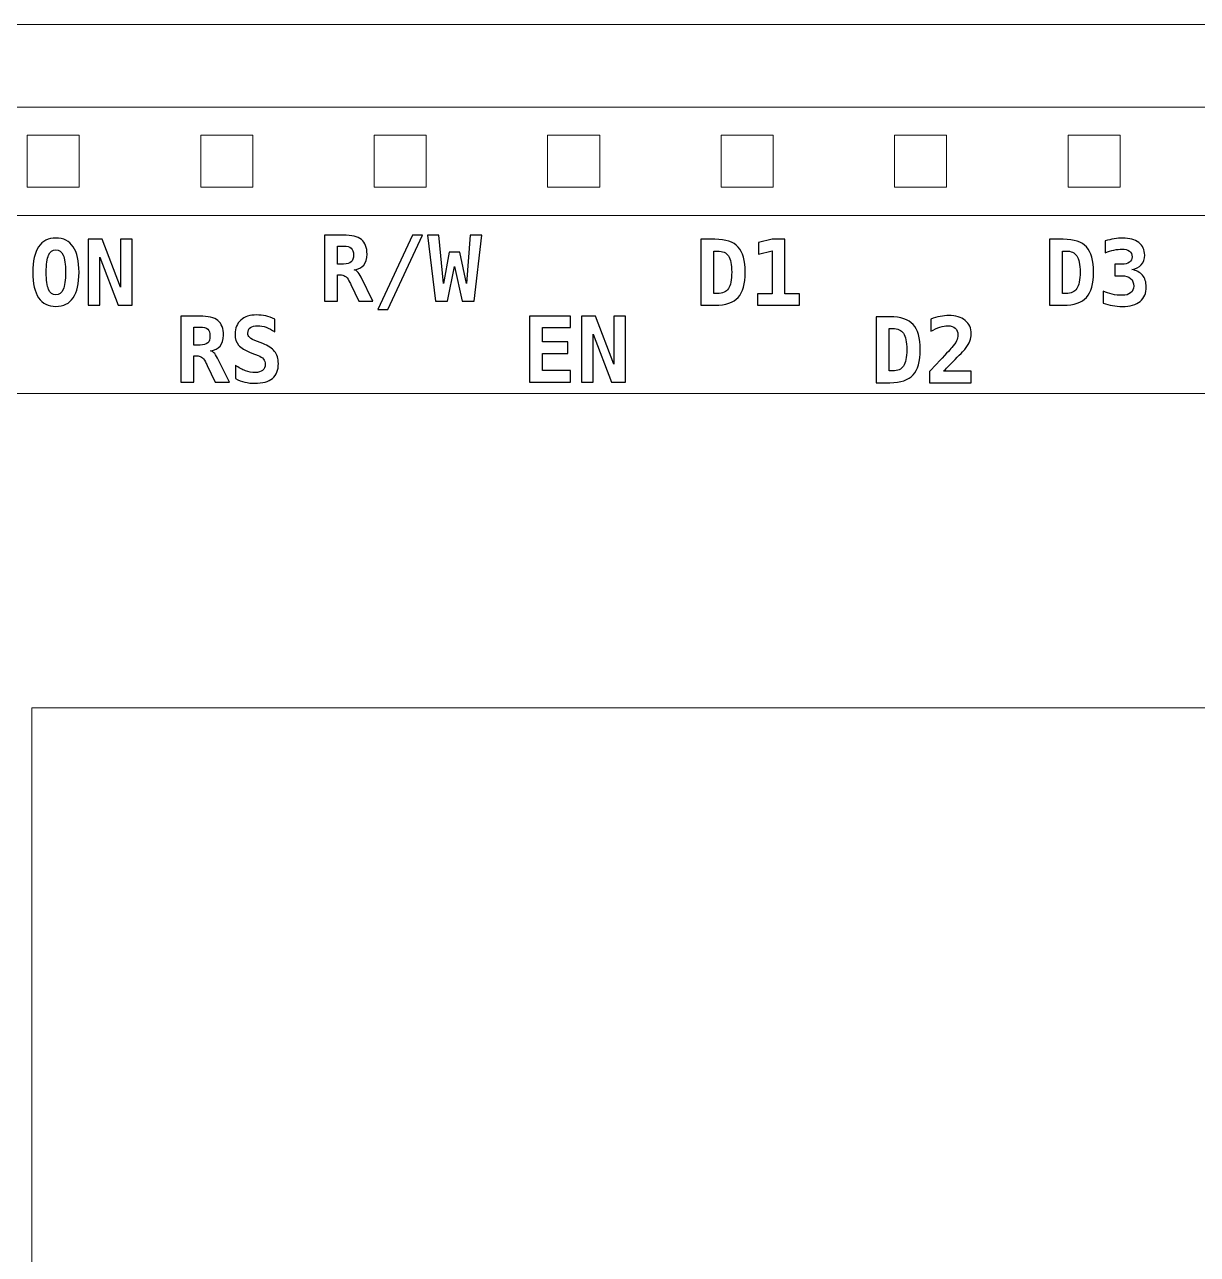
# Model space of a CAD drawing. Header units: centimetres. Extents: x -15.3 to -5.7, y -19.65 to -10.05.
# Drawn here: x -13.321 to -11.604, y -15.159 to -13.359 of the extents above; entities that cross this region are included whole.
import ezdxf

# ---------------------------------------------------------------- set-up
doc = ezdxf.new("R2010")
doc.units = ezdxf.units.CM
doc.header["$MEASUREMENT"] = 0
doc.layers.add('Layer 1', color=7, linetype='Continuous')

msp = doc.modelspace()

# ---------------------------------------------------------------- linework, layer by layer
at = {"layer": 'Layer 1', "color": 7, "lineweight": 20}
msp.add_open_spline([(-14.5, -13.3592), (-14.5, -13.3592), (-6.5, -13.3592), (-6.5, -13.3592), (-6.5, -13.3592), (-6.5, -13.3592), (-6.5, -16.9592), (-6.5, -16.9592), (-6.5, -16.9592), (-6.5, -16.9592), (-14.5, -16.9592), (-14.5, -16.9592), (-14.5, -16.9592), (-14.5, -16.9592), (-14.5, -13.3592), (-14.5, -13.3592)], degree=3, knots=[0, 0, 0, 0, 0.25, 0.25, 0.25, 0.25, 0.5, 0.5, 0.5, 0.5, 0.75, 0.75, 0.75, 0.75, 1, 1, 1, 1], dxfattribs=at)
at = {"layer": 'Layer 1', "lineweight": 20}
for points in [[(-13.86637, -13.63857), (-13.86637, -13.63857), (-9.89762, -13.63857), (-9.89762, -13.63857), (-9.89762, -13.63857), (-9.89762, -13.63857), (-9.89762, -13.47982), (-9.89762, -13.47982), (-9.89762, -13.47982), (-9.89762, -13.47982), (-13.86637, -13.47982), (-13.86637, -13.47982), (-13.86637, -13.47982), (-13.86637, -13.47982), (-13.86637, -13.63857), (-13.86637, -13.63857)], [(-13.31709, -13.59729), (-13.31709, -13.59729), (-13.24089, -13.59729), (-13.24089, -13.59729), (-13.24089, -13.59729), (-13.24089, -13.59729), (-13.24089, -13.52109), (-13.24089, -13.52109), (-13.24089, -13.52109), (-13.24089, -13.52109), (-13.31709, -13.52109), (-13.31709, -13.52109), (-13.31709, -13.52109), (-13.31709, -13.52109), (-13.31709, -13.59729), (-13.31709, -13.59729)], [(-13.06309, -13.59729), (-13.06309, -13.59729), (-12.98689, -13.59729), (-12.98689, -13.59729), (-12.98689, -13.59729), (-12.98689, -13.59729), (-12.98689, -13.52109), (-12.98689, -13.52109), (-12.98689, -13.52109), (-12.98689, -13.52109), (-13.06309, -13.52109), (-13.06309, -13.52109), (-13.06309, -13.52109), (-13.06309, -13.52109), (-13.06309, -13.59729), (-13.06309, -13.59729)], [(-12.80909, -13.59729), (-12.80909, -13.59729), (-12.73289, -13.59729), (-12.73289, -13.59729), (-12.73289, -13.59729), (-12.73289, -13.59729), (-12.73289, -13.52109), (-12.73289, -13.52109), (-12.73289, -13.52109), (-12.73289, -13.52109), (-12.80909, -13.52109), (-12.80909, -13.52109), (-12.80909, -13.52109), (-12.80909, -13.52109), (-12.80909, -13.59729), (-12.80909, -13.59729)], [(-12.55509, -13.59729), (-12.55509, -13.59729), (-12.47889, -13.59729), (-12.47889, -13.59729), (-12.47889, -13.59729), (-12.47889, -13.59729), (-12.47889, -13.52109), (-12.47889, -13.52109), (-12.47889, -13.52109), (-12.47889, -13.52109), (-12.55509, -13.52109), (-12.55509, -13.52109), (-12.55509, -13.52109), (-12.55509, -13.52109), (-12.55509, -13.59729), (-12.55509, -13.59729)], [(-12.30109, -13.59729), (-12.30109, -13.59729), (-12.22489, -13.59729), (-12.22489, -13.59729), (-12.22489, -13.59729), (-12.22489, -13.59729), (-12.22489, -13.52109), (-12.22489, -13.52109), (-12.22489, -13.52109), (-12.22489, -13.52109), (-12.30109, -13.52109), (-12.30109, -13.52109), (-12.30109, -13.52109), (-12.30109, -13.52109), (-12.30109, -13.59729), (-12.30109, -13.59729)], [(-12.04709, -13.59729), (-12.04709, -13.59729), (-11.97089, -13.59729), (-11.97089, -13.59729), (-11.97089, -13.59729), (-11.97089, -13.59729), (-11.97089, -13.52109), (-11.97089, -13.52109), (-11.97089, -13.52109), (-11.97089, -13.52109), (-12.04709, -13.52109), (-12.04709, -13.52109), (-12.04709, -13.52109), (-12.04709, -13.52109), (-12.04709, -13.59729), (-12.04709, -13.59729)], [(-11.79309, -13.59729), (-11.79309, -13.59729), (-11.71689, -13.59729), (-11.71689, -13.59729), (-11.71689, -13.59729), (-11.71689, -13.59729), (-11.71689, -13.52109), (-11.71689, -13.52109), (-11.71689, -13.52109), (-11.71689, -13.52109), (-11.79309, -13.52109), (-11.79309, -13.52109), (-11.79309, -13.52109), (-11.79309, -13.52109), (-11.79309, -13.59729), (-11.79309, -13.59729)], [(-13.8, -13.8992), (-13.8, -13.8992), (-7.2, -13.8992), (-7.2, -13.8992), (-7.2, -13.8992), (-7.2, -13.8992), (-7.2, -16.4192), (-7.2, -16.4192), (-7.2, -16.4192), (-7.2, -16.4192), (-13.8, -16.4192), (-13.8, -16.4192), (-13.8, -16.4192), (-13.8, -16.4192), (-13.8, -13.8992), (-13.8, -13.8992)], [(-13.3105, -14.3592), (-13.3105, -14.3592), (-7.6895, -14.3592), (-7.6895, -14.3592), (-7.6895, -14.3592), (-7.6895, -14.3592), (-7.6895, -15.9592), (-7.6895, -15.9592), (-7.6895, -15.9592), (-7.6895, -15.9592), (-13.3105, -15.9592), (-13.3105, -15.9592), (-13.3105, -15.9592), (-13.3105, -15.9592), (-13.3105, -14.3592), (-13.3105, -14.3592)]]:
    msp.add_open_spline(points, degree=3, knots=[0, 0, 0, 0, 0.25, 0.25, 0.25, 0.25, 0.5, 0.5, 0.5, 0.5, 0.75, 0.75, 0.75, 0.75, 1, 1, 1, 1], dxfattribs=at)
at = {"layer": 'Layer 1', "color": 250}
for points, knots in [([(-13.30896, -13.72171), (-13.30896, -13.70522), (-13.30611, -13.69276), (-13.3004, -13.68431), (-13.3004, -13.68431), (-13.29469, -13.67587), (-13.28627, -13.67166), (-13.27511, -13.67166), (-13.27511, -13.67166), (-13.26391, -13.67166), (-13.25547, -13.67587), (-13.24976, -13.68431), (-13.24976, -13.68431), (-13.24405, -13.69276), (-13.2412, -13.70522), (-13.2412, -13.72171), (-13.2412, -13.72171), (-13.2412, -13.73818), (-13.24405, -13.75061), (-13.24976, -13.75906), (-13.24976, -13.75906), (-13.25547, -13.7675), (-13.26391, -13.77171), (-13.27511, -13.77171), (-13.27511, -13.77171), (-13.28627, -13.77171), (-13.29469, -13.7675), (-13.3004, -13.75906), (-13.3004, -13.75906), (-13.30611, -13.75061), (-13.30896, -13.73818), (-13.30896, -13.72171)], [0, 0, 0, 0, 0.125, 0.125, 0.125, 0.125, 0.25, 0.25, 0.25, 0.25, 0.375, 0.375, 0.375, 0.375, 0.5, 0.5, 0.5, 0.5, 0.625, 0.625, 0.625, 0.625, 0.75, 0.75, 0.75, 0.75, 0.875, 0.875, 0.875, 0.875, 1, 1, 1, 1]), ([(-13.22758, -13.6734), (-13.22758, -13.6734), (-13.20709, -13.6734), (-13.20709, -13.6734), (-13.20709, -13.6734), (-13.20709, -13.6734), (-13.18024, -13.74349), (-13.18024, -13.74349), (-13.18024, -13.74349), (-13.18024, -13.74349), (-13.18024, -13.6734), (-13.18024, -13.6734), (-13.18024, -13.6734), (-13.18024, -13.6734), (-13.16344, -13.6734), (-13.16344, -13.6734), (-13.16344, -13.6734), (-13.16344, -13.6734), (-13.16344, -13.76984), (-13.16344, -13.76984), (-13.16344, -13.76984), (-13.16344, -13.76984), (-13.18379, -13.76984), (-13.18379, -13.76984), (-13.18379, -13.76984), (-13.18379, -13.76984), (-13.21077, -13.69975), (-13.21077, -13.69975), (-13.21077, -13.69975), (-13.21077, -13.69975), (-13.21077, -13.76984), (-13.21077, -13.76984), (-13.21077, -13.76984), (-13.21077, -13.76984), (-13.22758, -13.76984), (-13.22758, -13.76984), (-13.22758, -13.76984), (-13.22758, -13.76984), (-13.22758, -13.6734), (-13.22758, -13.6734)], [0, 0, 0, 0, 0.1, 0.1, 0.1, 0.1, 0.2, 0.2, 0.2, 0.2, 0.3, 0.3, 0.3, 0.3, 0.4, 0.4, 0.4, 0.4, 0.5, 0.5, 0.5, 0.5, 0.6, 0.6, 0.6, 0.6, 0.7, 0.7, 0.7, 0.7, 0.8, 0.8, 0.8, 0.8, 0.9, 0.9, 0.9, 0.9, 1, 1, 1, 1]), ([(-12.83833, -13.71825), (-12.83643, -13.71863), (-12.83478, -13.71953), (-12.83339, -13.72094), (-12.83339, -13.72094), (-12.83198, -13.72233), (-12.83028, -13.72506), (-12.82825, -13.7291), (-12.82825, -13.7291), (-12.82825, -13.7291), (-12.81079, -13.76378), (-12.81079, -13.76378), (-12.81079, -13.76378), (-12.81079, -13.76378), (-12.83174, -13.76378), (-12.83174, -13.76378), (-12.83174, -13.76378), (-12.83174, -13.76378), (-12.84335, -13.73944), (-12.84335, -13.73944), (-12.84335, -13.73944), (-12.84371, -13.73876), (-12.84417, -13.73781), (-12.84472, -13.73659), (-12.84472, -13.73659), (-12.84812, -13.72932), (-12.85213, -13.72568), (-12.85674, -13.72568), (-12.85674, -13.72568), (-12.85674, -13.72568), (-12.8628, -13.72568), (-12.8628, -13.72568), (-12.8628, -13.72568), (-12.8628, -13.72568), (-12.8628, -13.76378), (-12.8628, -13.76378), (-12.8628, -13.76378), (-12.8628, -13.76378), (-12.88185, -13.76378), (-12.88185, -13.76378), (-12.88185, -13.76378), (-12.88185, -13.76378), (-12.88185, -13.66734), (-12.88185, -13.66734), (-12.88185, -13.66734), (-12.88185, -13.66734), (-12.85433, -13.66734), (-12.85433, -13.66734), (-12.85433, -13.66734), (-12.84194, -13.66734), (-12.83304, -13.66955), (-12.82763, -13.67393), (-12.82763, -13.67393), (-12.82223, -13.67832), (-12.81952, -13.68546), (-12.81952, -13.69539), (-12.81952, -13.69539), (-12.81952, -13.702), (-12.82113, -13.70729), (-12.82437, -13.71122), (-12.82437, -13.71122), (-12.82759, -13.71512), (-12.83224, -13.71748), (-12.83833, -13.71825)], [0, 0, 0, 0, 0.0625, 0.0625, 0.0625, 0.0625, 0.125, 0.125, 0.125, 0.125, 0.1875, 0.1875, 0.1875, 0.1875, 0.25, 0.25, 0.25, 0.25, 0.3125, 0.3125, 0.3125, 0.3125, 0.375, 0.375, 0.375, 0.375, 0.4375, 0.4375, 0.4375, 0.4375, 0.5, 0.5, 0.5, 0.5, 0.5625, 0.5625, 0.5625, 0.5625, 0.625, 0.625, 0.625, 0.625, 0.6875, 0.6875, 0.6875, 0.6875, 0.75, 0.75, 0.75, 0.75, 0.8125, 0.8125, 0.8125, 0.8125, 0.875, 0.875, 0.875, 0.875, 0.9375, 0.9375, 0.9375, 0.9375, 1, 1, 1, 1]), ([(-12.75273, -13.66734), (-12.75273, -13.66734), (-12.73847, -13.66734), (-12.73847, -13.66734), (-12.73847, -13.66734), (-12.73847, -13.66734), (-12.78925, -13.77606), (-12.78925, -13.77606), (-12.78925, -13.77606), (-12.78925, -13.77606), (-12.80351, -13.77606), (-12.80351, -13.77606), (-12.80351, -13.77606), (-12.80351, -13.77606), (-12.75273, -13.66734), (-12.75273, -13.66734)], [0, 0, 0, 0, 0.25, 0.25, 0.25, 0.25, 0.5, 0.5, 0.5, 0.5, 0.75, 0.75, 0.75, 0.75, 1, 1, 1, 1]), ([(-12.73117, -13.66734), (-12.73117, -13.66734), (-12.7145, -13.66734), (-12.7145, -13.66734), (-12.7145, -13.66734), (-12.7145, -13.66734), (-12.7076, -13.73814), (-12.7076, -13.73814), (-12.7076, -13.73814), (-12.7076, -13.73814), (-12.69927, -13.69234), (-12.69927, -13.69234), (-12.69927, -13.69234), (-12.69927, -13.69234), (-12.68344, -13.69234), (-12.68344, -13.69234), (-12.68344, -13.69234), (-12.68344, -13.69234), (-12.67376, -13.73814), (-12.67376, -13.73814), (-12.67376, -13.73814), (-12.67376, -13.73814), (-12.66833, -13.66734), (-12.66833, -13.66734), (-12.66833, -13.66734), (-12.66833, -13.66734), (-12.65153, -13.66734), (-12.65153, -13.66734), (-12.65153, -13.66734), (-12.65153, -13.66734), (-12.66264, -13.76378), (-12.66264, -13.76378), (-12.66264, -13.76378), (-12.66264, -13.76378), (-12.68039, -13.76378), (-12.68039, -13.76378), (-12.68039, -13.76378), (-12.68039, -13.76378), (-12.69137, -13.71313), (-12.69137, -13.71313), (-12.69137, -13.71313), (-12.69137, -13.71313), (-12.70165, -13.76378), (-12.70165, -13.76378), (-12.70165, -13.76378), (-12.70165, -13.76378), (-12.71929, -13.76378), (-12.71929, -13.76378), (-12.71929, -13.76378), (-12.71929, -13.76378), (-12.73117, -13.66734), (-12.73117, -13.66734)], [0, 0, 0, 0, 0.0769231, 0.0769231, 0.0769231, 0.0769231, 0.1538462, 0.1538462, 0.1538462, 0.1538462, 0.2307692, 0.2307692, 0.2307692, 0.2307692, 0.3076923, 0.3076923, 0.3076923, 0.3076923, 0.3846154, 0.3846154, 0.3846154, 0.3846154, 0.4615385, 0.4615385, 0.4615385, 0.4615385, 0.5384615, 0.5384615, 0.5384615, 0.5384615, 0.6153846, 0.6153846, 0.6153846, 0.6153846, 0.6923077, 0.6923077, 0.6923077, 0.6923077, 0.7692308, 0.7692308, 0.7692308, 0.7692308, 0.8461538, 0.8461538, 0.8461538, 0.8461538, 0.9230769, 0.9230769, 0.9230769, 0.9230769, 1, 1, 1, 1]), ([(-12.33064, -13.67348), (-12.33064, -13.67348), (-12.31022, -13.67348), (-12.31022, -13.67348), (-12.31022, -13.67348), (-12.29448, -13.67348), (-12.28312, -13.67723), (-12.2762, -13.68475), (-12.2762, -13.68475), (-12.26926, -13.69227), (-12.26579, -13.70455), (-12.26579, -13.72161), (-12.26579, -13.72161), (-12.26579, -13.7387), (-12.26926, -13.75102), (-12.2762, -13.75859), (-12.2762, -13.75859), (-12.28312, -13.76615), (-12.29448, -13.76992), (-12.31022, -13.76992), (-12.31022, -13.76992), (-12.31022, -13.76992), (-12.33064, -13.76992), (-12.33064, -13.76992), (-12.33064, -13.76992), (-12.33064, -13.76992), (-12.33064, -13.67348), (-12.33064, -13.67348)], [0, 0, 0, 0, 0.1428571, 0.1428571, 0.1428571, 0.1428571, 0.2857143, 0.2857143, 0.2857143, 0.2857143, 0.4285714, 0.4285714, 0.4285714, 0.4285714, 0.5714286, 0.5714286, 0.5714286, 0.5714286, 0.7142857, 0.7142857, 0.7142857, 0.7142857, 0.8571429, 0.8571429, 0.8571429, 0.8571429, 1, 1, 1, 1]), ([(-12.24769, -13.75312), (-12.24769, -13.75312), (-12.22637, -13.75312), (-12.22637, -13.75312), (-12.22637, -13.75312), (-12.22637, -13.75312), (-12.22637, -13.69052), (-12.22637, -13.69052), (-12.22637, -13.69052), (-12.22637, -13.69052), (-12.24619, -13.69544), (-12.24619, -13.69544), (-12.24619, -13.69544), (-12.24619, -13.69544), (-12.24619, -13.67827), (-12.24619, -13.67827), (-12.24619, -13.67827), (-12.24619, -13.67827), (-12.22624, -13.67348), (-12.22624, -13.67348), (-12.22624, -13.67348), (-12.22624, -13.67348), (-12.20783, -13.67348), (-12.20783, -13.67348), (-12.20783, -13.67348), (-12.20783, -13.67348), (-12.20783, -13.75312), (-12.20783, -13.75312), (-12.20783, -13.75312), (-12.20783, -13.75312), (-12.18651, -13.75312), (-12.18651, -13.75312), (-12.18651, -13.75312), (-12.18651, -13.75312), (-12.18651, -13.76992), (-12.18651, -13.76992), (-12.18651, -13.76992), (-12.18651, -13.76992), (-12.24769, -13.76992), (-12.24769, -13.76992), (-12.24769, -13.76992), (-12.24769, -13.76992), (-12.24769, -13.75312), (-12.24769, -13.75312)], [0, 0, 0, 0, 0.0909091, 0.0909091, 0.0909091, 0.0909091, 0.1818182, 0.1818182, 0.1818182, 0.1818182, 0.2727273, 0.2727273, 0.2727273, 0.2727273, 0.3636364, 0.3636364, 0.3636364, 0.3636364, 0.4545455, 0.4545455, 0.4545455, 0.4545455, 0.5454545, 0.5454545, 0.5454545, 0.5454545, 0.6363636, 0.6363636, 0.6363636, 0.6363636, 0.7272727, 0.7272727, 0.7272727, 0.7272727, 0.8181818, 0.8181818, 0.8181818, 0.8181818, 0.9090909, 0.9090909, 0.9090909, 0.9090909, 1, 1, 1, 1]), ([(-11.82052, -13.6734), (-11.82052, -13.6734), (-11.8001, -13.6734), (-11.8001, -13.6734), (-11.8001, -13.6734), (-11.78436, -13.6734), (-11.773, -13.67715), (-11.76608, -13.68467), (-11.76608, -13.68467), (-11.75914, -13.69219), (-11.75567, -13.70447), (-11.75567, -13.72153), (-11.75567, -13.72153), (-11.75567, -13.73862), (-11.75914, -13.75094), (-11.76608, -13.75851), (-11.76608, -13.75851), (-11.773, -13.76607), (-11.78436, -13.76984), (-11.8001, -13.76984), (-11.8001, -13.76984), (-11.8001, -13.76984), (-11.82052, -13.76984), (-11.82052, -13.76984), (-11.82052, -13.76984), (-11.82052, -13.76984), (-11.82052, -13.6734), (-11.82052, -13.6734)], [0, 0, 0, 0, 0.1428571, 0.1428571, 0.1428571, 0.1428571, 0.2857143, 0.2857143, 0.2857143, 0.2857143, 0.4285714, 0.4285714, 0.4285714, 0.4285714, 0.5714286, 0.5714286, 0.5714286, 0.5714286, 0.7142857, 0.7142857, 0.7142857, 0.7142857, 0.8571429, 0.8571429, 0.8571429, 0.8571429, 1, 1, 1, 1]), ([(-11.71427, -13.72669), (-11.71427, -13.72669), (-11.72447, -13.72669), (-11.72447, -13.72669), (-11.72447, -13.72669), (-11.72447, -13.72669), (-11.72447, -13.70989), (-11.72447, -13.70989), (-11.72447, -13.70989), (-11.72447, -13.70989), (-11.71427, -13.70989), (-11.71427, -13.70989), (-11.71427, -13.70989), (-11.70955, -13.70989), (-11.70587, -13.70896), (-11.70326, -13.70709), (-11.70326, -13.70709), (-11.70066, -13.70522), (-11.69936, -13.70257), (-11.69936, -13.69918), (-11.69936, -13.69918), (-11.69936, -13.6956), (-11.70066, -13.6928), (-11.70326, -13.6908), (-11.70326, -13.6908), (-11.70587, -13.68879), (-11.70955, -13.6878), (-11.71427, -13.6878), (-11.71427, -13.6878), (-11.71788, -13.6878), (-11.72176, -13.68826), (-11.72589, -13.68917), (-11.72589, -13.68917), (-11.73003, -13.69007), (-11.73431, -13.69139), (-11.73874, -13.69311), (-11.73874, -13.69311), (-11.73874, -13.69311), (-11.73874, -13.6758), (-11.73874, -13.6758), (-11.73874, -13.6758), (-11.73431, -13.67446), (-11.72994, -13.67344), (-11.72564, -13.67272), (-11.72564, -13.67272), (-11.72132, -13.67201), (-11.7172, -13.67166), (-11.71323, -13.67166), (-11.71323, -13.67166), (-11.70307, -13.67166), (-11.69515, -13.67389), (-11.68948, -13.67832), (-11.68948, -13.67832), (-11.6838, -13.68275), (-11.68095, -13.68886), (-11.68095, -13.69666), (-11.68095, -13.69666), (-11.68095, -13.70237), (-11.68258, -13.70707), (-11.68587, -13.71071), (-11.68587, -13.71071), (-11.68913, -13.71434), (-11.69381, -13.71673), (-11.69987, -13.71783), (-11.69987, -13.71783), (-11.69299, -13.71904), (-11.68772, -13.7218), (-11.6841, -13.72607), (-11.6841, -13.72607), (-11.68049, -13.73035), (-11.67868, -13.736), (-11.67868, -13.74296), (-11.67868, -13.74296), (-11.67868, -13.75231), (-11.68168, -13.75943), (-11.68765, -13.76435), (-11.68765, -13.76435), (-11.69365, -13.76927), (-11.70234, -13.77171), (-11.71376, -13.77171), (-11.71376, -13.77171), (-11.71861, -13.77171), (-11.72339, -13.7713), (-11.72811, -13.77048), (-11.72811, -13.77048), (-11.73283, -13.76966), (-11.73735, -13.76847), (-11.74165, -13.76693), (-11.74165, -13.76693), (-11.74165, -13.76693), (-11.74165, -13.74922), (-11.74165, -13.74922), (-11.74165, -13.74922), (-11.73759, -13.75125), (-11.73323, -13.7528), (-11.72853, -13.75385), (-11.72853, -13.75385), (-11.72386, -13.75491), (-11.71892, -13.75544), (-11.71376, -13.75544), (-11.71376, -13.75544), (-11.70858, -13.75544), (-11.7045, -13.75425), (-11.70148, -13.75185), (-11.70148, -13.75185), (-11.69846, -13.74947), (-11.69696, -13.74625), (-11.69696, -13.74219), (-11.69696, -13.74219), (-11.69696, -13.73725), (-11.69846, -13.73342), (-11.70148, -13.73073), (-11.70148, -13.73073), (-11.7045, -13.72804), (-11.70875, -13.72669), (-11.71427, -13.72669)], [0, 0, 0, 0, 0.0344828, 0.0344828, 0.0344828, 0.0344828, 0.0689655, 0.0689655, 0.0689655, 0.0689655, 0.1034483, 0.1034483, 0.1034483, 0.1034483, 0.137931, 0.137931, 0.137931, 0.137931, 0.1724138, 0.1724138, 0.1724138, 0.1724138, 0.2068966, 0.2068966, 0.2068966, 0.2068966, 0.2413793, 0.2413793, 0.2413793, 0.2413793, 0.2758621, 0.2758621, 0.2758621, 0.2758621, 0.3103448, 0.3103448, 0.3103448, 0.3103448, 0.3448276, 0.3448276, 0.3448276, 0.3448276, 0.3793103, 0.3793103, 0.3793103, 0.3793103, 0.4137931, 0.4137931, 0.4137931, 0.4137931, 0.4482759, 0.4482759, 0.4482759, 0.4482759, 0.4827586, 0.4827586, 0.4827586, 0.4827586, 0.5172414, 0.5172414, 0.5172414, 0.5172414, 0.5517241, 0.5517241, 0.5517241, 0.5517241, 0.5862069, 0.5862069, 0.5862069, 0.5862069, 0.6206897, 0.6206897, 0.6206897, 0.6206897, 0.6551724, 0.6551724, 0.6551724, 0.6551724, 0.6896552, 0.6896552, 0.6896552, 0.6896552, 0.7241379, 0.7241379, 0.7241379, 0.7241379, 0.7586207, 0.7586207, 0.7586207, 0.7586207, 0.7931034, 0.7931034, 0.7931034, 0.7931034, 0.8275862, 0.8275862, 0.8275862, 0.8275862, 0.862069, 0.862069, 0.862069, 0.862069, 0.8965517, 0.8965517, 0.8965517, 0.8965517, 0.9310345, 0.9310345, 0.9310345, 0.9310345, 0.9655172, 0.9655172, 0.9655172, 0.9655172, 1, 1, 1, 1]), ([(-13.27511, -13.68877), (-13.27999, -13.68877), (-13.28354, -13.69137), (-13.28578, -13.69655), (-13.28578, -13.69655), (-13.28801, -13.70175), (-13.28914, -13.71013), (-13.28914, -13.72171), (-13.28914, -13.72171), (-13.28914, -13.73326), (-13.28801, -13.74162), (-13.28578, -13.74682), (-13.28578, -13.74682), (-13.28354, -13.752), (-13.27999, -13.7546), (-13.27511, -13.7546), (-13.27511, -13.7546), (-13.2702, -13.7546), (-13.26662, -13.752), (-13.26438, -13.74682), (-13.26438, -13.74682), (-13.26215, -13.74162), (-13.26102, -13.73326), (-13.26102, -13.72171), (-13.26102, -13.72171), (-13.26102, -13.71013), (-13.26215, -13.70175), (-13.26438, -13.69655), (-13.26438, -13.69655), (-13.26662, -13.69137), (-13.2702, -13.68877), (-13.27511, -13.68877)], [0, 0, 0, 0, 0.125, 0.125, 0.125, 0.125, 0.25, 0.25, 0.25, 0.25, 0.375, 0.375, 0.375, 0.375, 0.5, 0.5, 0.5, 0.5, 0.625, 0.625, 0.625, 0.625, 0.75, 0.75, 0.75, 0.75, 0.875, 0.875, 0.875, 0.875, 1, 1, 1, 1]), ([(-12.8628, -13.68337), (-12.8628, -13.68337), (-12.8628, -13.70965), (-12.8628, -13.70965), (-12.8628, -13.70965), (-12.8628, -13.70965), (-12.85383, -13.70965), (-12.85383, -13.70965), (-12.85383, -13.70965), (-12.84862, -13.70965), (-12.84488, -13.70864), (-12.84263, -13.70659), (-12.84263, -13.70659), (-12.84036, -13.70454), (-12.83923, -13.70116), (-12.83923, -13.69649), (-12.83923, -13.69649), (-12.83923, -13.69179), (-12.84036, -13.68842), (-12.84258, -13.68641), (-12.84258, -13.68641), (-12.84483, -13.68438), (-12.84858, -13.68337), (-12.85383, -13.68337), (-12.85383, -13.68337), (-12.85383, -13.68337), (-12.8628, -13.68337), (-12.8628, -13.68337)], [0, 0, 0, 0, 0.1428571, 0.1428571, 0.1428571, 0.1428571, 0.2857143, 0.2857143, 0.2857143, 0.2857143, 0.4285714, 0.4285714, 0.4285714, 0.4285714, 0.5714286, 0.5714286, 0.5714286, 0.5714286, 0.7142857, 0.7142857, 0.7142857, 0.7142857, 0.8571429, 0.8571429, 0.8571429, 0.8571429, 1, 1, 1, 1]), ([(-12.31159, -13.69066), (-12.31159, -13.69066), (-12.31159, -13.75274), (-12.31159, -13.75274), (-12.31159, -13.75274), (-12.31159, -13.75274), (-12.30643, -13.75274), (-12.30643, -13.75274), (-12.30643, -13.75274), (-12.29893, -13.75274), (-12.29358, -13.75039), (-12.2904, -13.74567), (-12.2904, -13.74567), (-12.2872, -13.74095), (-12.28562, -13.73292), (-12.28562, -13.72161), (-12.28562, -13.72161), (-12.28562, -13.71037), (-12.2872, -13.70239), (-12.2904, -13.69769), (-12.2904, -13.69769), (-12.29358, -13.69299), (-12.29893, -13.69066), (-12.30643, -13.69066), (-12.30643, -13.69066), (-12.30643, -13.69066), (-12.31159, -13.69066), (-12.31159, -13.69066)], [0, 0, 0, 0, 0.1428571, 0.1428571, 0.1428571, 0.1428571, 0.2857143, 0.2857143, 0.2857143, 0.2857143, 0.4285714, 0.4285714, 0.4285714, 0.4285714, 0.5714286, 0.5714286, 0.5714286, 0.5714286, 0.7142857, 0.7142857, 0.7142857, 0.7142857, 0.8571429, 0.8571429, 0.8571429, 0.8571429, 1, 1, 1, 1]), ([(-11.80147, -13.69058), (-11.80147, -13.69058), (-11.80147, -13.75266), (-11.80147, -13.75266), (-11.80147, -13.75266), (-11.80147, -13.75266), (-11.79631, -13.75266), (-11.79631, -13.75266), (-11.79631, -13.75266), (-11.78881, -13.75266), (-11.78346, -13.75031), (-11.78028, -13.74559), (-11.78028, -13.74559), (-11.77708, -13.74087), (-11.7755, -13.73284), (-11.7755, -13.72153), (-11.7755, -13.72153), (-11.7755, -13.71029), (-11.77708, -13.70231), (-11.78028, -13.69761), (-11.78028, -13.69761), (-11.78346, -13.69291), (-11.78881, -13.69058), (-11.79631, -13.69058), (-11.79631, -13.69058), (-11.79631, -13.69058), (-11.80147, -13.69058), (-11.80147, -13.69058)], [0, 0, 0, 0, 0.1428571, 0.1428571, 0.1428571, 0.1428571, 0.2857143, 0.2857143, 0.2857143, 0.2857143, 0.4285714, 0.4285714, 0.4285714, 0.4285714, 0.5714286, 0.5714286, 0.5714286, 0.5714286, 0.7142857, 0.7142857, 0.7142857, 0.7142857, 0.8571429, 0.8571429, 0.8571429, 0.8571429, 1, 1, 1, 1]), ([(-13.04854, -13.83681), (-13.04664, -13.83719), (-13.04499, -13.83809), (-13.0436, -13.8395), (-13.0436, -13.8395), (-13.04219, -13.84089), (-13.04049, -13.84362), (-13.03846, -13.84766), (-13.03846, -13.84766), (-13.03846, -13.84766), (-13.021, -13.88234), (-13.021, -13.88234), (-13.021, -13.88234), (-13.021, -13.88234), (-13.04195, -13.88234), (-13.04195, -13.88234), (-13.04195, -13.88234), (-13.04195, -13.88234), (-13.05356, -13.858), (-13.05356, -13.858), (-13.05356, -13.858), (-13.05392, -13.85732), (-13.05438, -13.85637), (-13.05493, -13.85515), (-13.05493, -13.85515), (-13.05833, -13.84788), (-13.06234, -13.84424), (-13.06695, -13.84424), (-13.06695, -13.84424), (-13.06695, -13.84424), (-13.07301, -13.84424), (-13.07301, -13.84424), (-13.07301, -13.84424), (-13.07301, -13.84424), (-13.07301, -13.88234), (-13.07301, -13.88234), (-13.07301, -13.88234), (-13.07301, -13.88234), (-13.09206, -13.88234), (-13.09206, -13.88234), (-13.09206, -13.88234), (-13.09206, -13.88234), (-13.09206, -13.7859), (-13.09206, -13.7859), (-13.09206, -13.7859), (-13.09206, -13.7859), (-13.06454, -13.7859), (-13.06454, -13.7859), (-13.06454, -13.7859), (-13.05215, -13.7859), (-13.04325, -13.78811), (-13.03784, -13.79249), (-13.03784, -13.79249), (-13.03244, -13.79688), (-13.02973, -13.80402), (-13.02973, -13.81395), (-13.02973, -13.81395), (-13.02973, -13.82056), (-13.03134, -13.82585), (-13.03458, -13.82978), (-13.03458, -13.82978), (-13.0378, -13.83368), (-13.04245, -13.83604), (-13.04854, -13.83681)], [0, 0, 0, 0, 0.0625, 0.0625, 0.0625, 0.0625, 0.125, 0.125, 0.125, 0.125, 0.1875, 0.1875, 0.1875, 0.1875, 0.25, 0.25, 0.25, 0.25, 0.3125, 0.3125, 0.3125, 0.3125, 0.375, 0.375, 0.375, 0.375, 0.4375, 0.4375, 0.4375, 0.4375, 0.5, 0.5, 0.5, 0.5, 0.5625, 0.5625, 0.5625, 0.5625, 0.625, 0.625, 0.625, 0.625, 0.6875, 0.6875, 0.6875, 0.6875, 0.75, 0.75, 0.75, 0.75, 0.8125, 0.8125, 0.8125, 0.8125, 0.875, 0.875, 0.875, 0.875, 0.9375, 0.9375, 0.9375, 0.9375, 1, 1, 1, 1]), ([(-12.98808, -13.84003), (-12.99767, -13.83637), (-13.00418, -13.83251), (-13.00759, -13.8285), (-13.00759, -13.8285), (-13.01099, -13.82446), (-13.01269, -13.81906), (-13.01269, -13.81225), (-13.01269, -13.81225), (-13.01269, -13.80352), (-13.00989, -13.79664), (-13.00429, -13.79166), (-13.00429, -13.79166), (-12.99869, -13.78665), (-12.99101, -13.78416), (-12.98122, -13.78416), (-12.98122, -13.78416), (-12.97679, -13.78416), (-12.97236, -13.78467), (-12.96793, -13.78568), (-12.96793, -13.78568), (-12.96347, -13.78669), (-12.95909, -13.78817), (-12.95474, -13.79016), (-12.95474, -13.79016), (-12.95474, -13.79016), (-12.95474, -13.80876), (-12.95474, -13.80876), (-12.95474, -13.80876), (-12.95884, -13.80588), (-12.96299, -13.80369), (-12.9672, -13.80217), (-12.9672, -13.80217), (-12.97143, -13.80067), (-12.9756, -13.79992), (-12.97975, -13.79992), (-12.97975, -13.79992), (-12.98435, -13.79992), (-12.98788, -13.80085), (-12.99033, -13.8027), (-12.99033, -13.8027), (-12.99278, -13.80455), (-12.99401, -13.8072), (-12.99401, -13.81064), (-12.99401, -13.81064), (-12.99401, -13.81331), (-12.99311, -13.81551), (-12.99132, -13.81725), (-12.99132, -13.81725), (-12.98953, -13.819), (-12.98581, -13.82094), (-12.98012, -13.82303), (-12.98012, -13.82303), (-12.98012, -13.82303), (-12.97192, -13.82614), (-12.97192, -13.82614), (-12.97192, -13.82614), (-12.96418, -13.82898), (-12.95847, -13.83275), (-12.95481, -13.83745), (-12.95481, -13.83745), (-12.95115, -13.84215), (-12.94932, -13.84805), (-12.94932, -13.8552), (-12.94932, -13.8552), (-12.94932, -13.86494), (-12.95219, -13.8722), (-12.95794, -13.877), (-12.95794, -13.877), (-12.96369, -13.88181), (-12.97238, -13.88421), (-12.984, -13.88421), (-12.984, -13.88421), (-12.98879, -13.88421), (-12.99357, -13.88364), (-12.99838, -13.88249), (-12.99838, -13.88249), (-13.00316, -13.88135), (-13.00781, -13.87967), (-13.01229, -13.87742), (-13.01229, -13.87742), (-13.01229, -13.87742), (-13.01229, -13.85771), (-13.01229, -13.85771), (-13.01229, -13.85771), (-13.00722, -13.86133), (-13.00228, -13.86404), (-12.99754, -13.8658), (-12.99754, -13.8658), (-12.99278, -13.86757), (-12.98808, -13.86845), (-12.98343, -13.86845), (-12.98343, -13.86845), (-12.97873, -13.86845), (-12.97509, -13.86739), (-12.97251, -13.86525), (-12.97251, -13.86525), (-12.96993, -13.86311), (-12.96863, -13.86014), (-12.96863, -13.8563), (-12.96863, -13.8563), (-12.96863, -13.85341), (-12.96949, -13.85088), (-12.97121, -13.84872), (-12.97121, -13.84872), (-12.97293, -13.84653), (-12.97542, -13.84481), (-12.97871, -13.84358), (-12.97871, -13.84358), (-12.97871, -13.84358), (-12.98808, -13.84003), (-12.98808, -13.84003)], [0, 0, 0, 0, 0.0357143, 0.0357143, 0.0357143, 0.0357143, 0.0714286, 0.0714286, 0.0714286, 0.0714286, 0.1071429, 0.1071429, 0.1071429, 0.1071429, 0.1428571, 0.1428571, 0.1428571, 0.1428571, 0.1785714, 0.1785714, 0.1785714, 0.1785714, 0.2142857, 0.2142857, 0.2142857, 0.2142857, 0.25, 0.25, 0.25, 0.25, 0.2857143, 0.2857143, 0.2857143, 0.2857143, 0.3214286, 0.3214286, 0.3214286, 0.3214286, 0.3571429, 0.3571429, 0.3571429, 0.3571429, 0.3928571, 0.3928571, 0.3928571, 0.3928571, 0.4285714, 0.4285714, 0.4285714, 0.4285714, 0.4642857, 0.4642857, 0.4642857, 0.4642857, 0.5, 0.5, 0.5, 0.5, 0.5357143, 0.5357143, 0.5357143, 0.5357143, 0.5714286, 0.5714286, 0.5714286, 0.5714286, 0.6071429, 0.6071429, 0.6071429, 0.6071429, 0.6428571, 0.6428571, 0.6428571, 0.6428571, 0.6785714, 0.6785714, 0.6785714, 0.6785714, 0.7142857, 0.7142857, 0.7142857, 0.7142857, 0.75, 0.75, 0.75, 0.75, 0.7857143, 0.7857143, 0.7857143, 0.7857143, 0.8214286, 0.8214286, 0.8214286, 0.8214286, 0.8571429, 0.8571429, 0.8571429, 0.8571429, 0.8928571, 0.8928571, 0.8928571, 0.8928571, 0.9285714, 0.9285714, 0.9285714, 0.9285714, 0.9642857, 0.9642857, 0.9642857, 0.9642857, 1, 1, 1, 1]), ([(-12.5218, -13.88242), (-12.5218, -13.88242), (-12.58188, -13.88242), (-12.58188, -13.88242), (-12.58188, -13.88242), (-12.58188, -13.88242), (-12.58188, -13.78598), (-12.58188, -13.78598), (-12.58188, -13.78598), (-12.58188, -13.78598), (-12.5218, -13.78598), (-12.5218, -13.78598), (-12.5218, -13.78598), (-12.5218, -13.78598), (-12.5218, -13.80278), (-12.5218, -13.80278), (-12.5218, -13.80278), (-12.5218, -13.80278), (-12.56283, -13.80278), (-12.56283, -13.80278), (-12.56283, -13.80278), (-12.56283, -13.80278), (-12.56283, -13.82357), (-12.56283, -13.82357), (-12.56283, -13.82357), (-12.56283, -13.82357), (-12.52568, -13.82357), (-12.52568, -13.82357), (-12.52568, -13.82357), (-12.52568, -13.82357), (-12.52568, -13.84037), (-12.52568, -13.84037), (-12.52568, -13.84037), (-12.52568, -13.84037), (-12.56283, -13.84037), (-12.56283, -13.84037), (-12.56283, -13.84037), (-12.56283, -13.84037), (-12.56283, -13.86562), (-12.56283, -13.86562), (-12.56283, -13.86562), (-12.56283, -13.86562), (-12.5218, -13.86562), (-12.5218, -13.86562), (-12.5218, -13.86562), (-12.5218, -13.86562), (-12.5218, -13.88242), (-12.5218, -13.88242)], [0, 0, 0, 0, 0.0833333, 0.0833333, 0.0833333, 0.0833333, 0.1666667, 0.1666667, 0.1666667, 0.1666667, 0.25, 0.25, 0.25, 0.25, 0.3333333, 0.3333333, 0.3333333, 0.3333333, 0.4166667, 0.4166667, 0.4166667, 0.4166667, 0.5, 0.5, 0.5, 0.5, 0.5833333, 0.5833333, 0.5833333, 0.5833333, 0.6666667, 0.6666667, 0.6666667, 0.6666667, 0.75, 0.75, 0.75, 0.75, 0.8333333, 0.8333333, 0.8333333, 0.8333333, 0.9166667, 0.9166667, 0.9166667, 0.9166667, 1, 1, 1, 1]), ([(-12.5054, -13.78598), (-12.5054, -13.78598), (-12.48491, -13.78598), (-12.48491, -13.78598), (-12.48491, -13.78598), (-12.48491, -13.78598), (-12.45806, -13.85607), (-12.45806, -13.85607), (-12.45806, -13.85607), (-12.45806, -13.85607), (-12.45806, -13.78598), (-12.45806, -13.78598), (-12.45806, -13.78598), (-12.45806, -13.78598), (-12.44126, -13.78598), (-12.44126, -13.78598), (-12.44126, -13.78598), (-12.44126, -13.78598), (-12.44126, -13.88242), (-12.44126, -13.88242), (-12.44126, -13.88242), (-12.44126, -13.88242), (-12.46161, -13.88242), (-12.46161, -13.88242), (-12.46161, -13.88242), (-12.46161, -13.88242), (-12.48859, -13.81233), (-12.48859, -13.81233), (-12.48859, -13.81233), (-12.48859, -13.81233), (-12.48859, -13.88242), (-12.48859, -13.88242), (-12.48859, -13.88242), (-12.48859, -13.88242), (-12.5054, -13.88242), (-12.5054, -13.88242), (-12.5054, -13.88242), (-12.5054, -13.88242), (-12.5054, -13.78598), (-12.5054, -13.78598)], [0, 0, 0, 0, 0.1, 0.1, 0.1, 0.1, 0.2, 0.2, 0.2, 0.2, 0.3, 0.3, 0.3, 0.3, 0.4, 0.4, 0.4, 0.4, 0.5, 0.5, 0.5, 0.5, 0.6, 0.6, 0.6, 0.6, 0.7, 0.7, 0.7, 0.7, 0.8, 0.8, 0.8, 0.8, 0.9, 0.9, 0.9, 0.9, 1, 1, 1, 1]), ([(-12.0743, -13.78685), (-12.0743, -13.78685), (-12.05388, -13.78685), (-12.05388, -13.78685), (-12.05388, -13.78685), (-12.03814, -13.78685), (-12.02678, -13.7906), (-12.01986, -13.79812), (-12.01986, -13.79812), (-12.01292, -13.80564), (-12.00945, -13.81792), (-12.00945, -13.83498), (-12.00945, -13.83498), (-12.00945, -13.85207), (-12.01292, -13.86439), (-12.01986, -13.87196), (-12.01986, -13.87196), (-12.02678, -13.87952), (-12.03814, -13.88329), (-12.05388, -13.88329), (-12.05388, -13.88329), (-12.05388, -13.88329), (-12.0743, -13.88329), (-12.0743, -13.88329), (-12.0743, -13.88329), (-12.0743, -13.88329), (-12.0743, -13.78685), (-12.0743, -13.78685)], [0, 0, 0, 0, 0.1428571, 0.1428571, 0.1428571, 0.1428571, 0.2857143, 0.2857143, 0.2857143, 0.2857143, 0.4285714, 0.4285714, 0.4285714, 0.4285714, 0.5714286, 0.5714286, 0.5714286, 0.5714286, 0.7142857, 0.7142857, 0.7142857, 0.7142857, 0.8571429, 0.8571429, 0.8571429, 0.8571429, 1, 1, 1, 1]), ([(-11.97548, -13.86649), (-11.97548, -13.86649), (-11.93484, -13.86649), (-11.93484, -13.86649), (-11.93484, -13.86649), (-11.93484, -13.86649), (-11.93484, -13.88329), (-11.93484, -13.88329), (-11.93484, -13.88329), (-11.93484, -13.88329), (-11.99607, -13.88329), (-11.99607, -13.88329), (-11.99607, -13.88329), (-11.99607, -13.88329), (-11.99607, -13.867), (-11.99607, -13.867), (-11.99607, -13.867), (-11.99607, -13.867), (-11.98573, -13.85604), (-11.98573, -13.85604), (-11.98573, -13.85604), (-11.97347, -13.84299), (-11.96602, -13.83496), (-11.96339, -13.83194), (-11.96339, -13.83194), (-11.96018, -13.82824), (-11.95784, -13.82495), (-11.95643, -13.82208), (-11.95643, -13.82208), (-11.95499, -13.81922), (-11.95429, -13.8164), (-11.95429, -13.8136), (-11.95429, -13.8136), (-11.95429, -13.8093), (-11.95559, -13.80597), (-11.95819, -13.80363), (-11.95819, -13.80363), (-11.96079, -13.80127), (-11.9645, -13.8001), (-11.96926, -13.8001), (-11.96926, -13.8001), (-11.97268, -13.8001), (-11.97649, -13.80079), (-11.98072, -13.80213), (-11.98072, -13.80213), (-11.98498, -13.8035), (-11.98939, -13.80546), (-11.994, -13.80804), (-11.994, -13.80804), (-11.994, -13.80804), (-11.994, -13.79027), (-11.994, -13.79027), (-11.994, -13.79027), (-11.98939, -13.78859), (-11.98489, -13.78731), (-11.98046, -13.78643), (-11.98046, -13.78643), (-11.97605, -13.78555), (-11.97182, -13.78511), (-11.96778, -13.78511), (-11.96778, -13.78511), (-11.95757, -13.78511), (-11.94955, -13.78749), (-11.94373, -13.79225), (-11.94373, -13.79225), (-11.93788, -13.79699), (-11.93497, -13.8035), (-11.93497, -13.81172), (-11.93497, -13.81172), (-11.93497, -13.81551), (-11.93561, -13.81906), (-11.93687, -13.82237), (-11.93687, -13.82237), (-11.93815, -13.8257), (-11.94033, -13.82938), (-11.94344, -13.83342), (-11.94344, -13.83342), (-11.94571, -13.83635), (-11.95197, -13.84294), (-11.96223, -13.85319), (-11.96223, -13.85319), (-11.96778, -13.85873), (-11.97219, -13.86318), (-11.97548, -13.86649)], [0, 0, 0, 0, 0.047619, 0.047619, 0.047619, 0.047619, 0.0952381, 0.0952381, 0.0952381, 0.0952381, 0.1428571, 0.1428571, 0.1428571, 0.1428571, 0.1904762, 0.1904762, 0.1904762, 0.1904762, 0.2380952, 0.2380952, 0.2380952, 0.2380952, 0.2857143, 0.2857143, 0.2857143, 0.2857143, 0.3333333, 0.3333333, 0.3333333, 0.3333333, 0.3809524, 0.3809524, 0.3809524, 0.3809524, 0.4285714, 0.4285714, 0.4285714, 0.4285714, 0.4761905, 0.4761905, 0.4761905, 0.4761905, 0.5238095, 0.5238095, 0.5238095, 0.5238095, 0.5714286, 0.5714286, 0.5714286, 0.5714286, 0.6190476, 0.6190476, 0.6190476, 0.6190476, 0.6666667, 0.6666667, 0.6666667, 0.6666667, 0.7142857, 0.7142857, 0.7142857, 0.7142857, 0.7619048, 0.7619048, 0.7619048, 0.7619048, 0.8095238, 0.8095238, 0.8095238, 0.8095238, 0.8571429, 0.8571429, 0.8571429, 0.8571429, 0.9047619, 0.9047619, 0.9047619, 0.9047619, 0.952381, 0.952381, 0.952381, 0.952381, 1, 1, 1, 1]), ([(-13.07301, -13.80193), (-13.07301, -13.80193), (-13.07301, -13.82821), (-13.07301, -13.82821), (-13.07301, -13.82821), (-13.07301, -13.82821), (-13.06404, -13.82821), (-13.06404, -13.82821), (-13.06404, -13.82821), (-13.05883, -13.82821), (-13.05509, -13.8272), (-13.05284, -13.82515), (-13.05284, -13.82515), (-13.05057, -13.8231), (-13.04944, -13.81972), (-13.04944, -13.81505), (-13.04944, -13.81505), (-13.04944, -13.81035), (-13.05057, -13.80698), (-13.05279, -13.80497), (-13.05279, -13.80497), (-13.05504, -13.80294), (-13.05879, -13.80193), (-13.06404, -13.80193), (-13.06404, -13.80193), (-13.06404, -13.80193), (-13.07301, -13.80193), (-13.07301, -13.80193)], [0, 0, 0, 0, 0.1428571, 0.1428571, 0.1428571, 0.1428571, 0.2857143, 0.2857143, 0.2857143, 0.2857143, 0.4285714, 0.4285714, 0.4285714, 0.4285714, 0.5714286, 0.5714286, 0.5714286, 0.5714286, 0.7142857, 0.7142857, 0.7142857, 0.7142857, 0.8571429, 0.8571429, 0.8571429, 0.8571429, 1, 1, 1, 1]), ([(-12.05525, -13.80403), (-12.05525, -13.80403), (-12.05525, -13.86611), (-12.05525, -13.86611), (-12.05525, -13.86611), (-12.05525, -13.86611), (-12.05009, -13.86611), (-12.05009, -13.86611), (-12.05009, -13.86611), (-12.04259, -13.86611), (-12.03724, -13.86376), (-12.03406, -13.85904), (-12.03406, -13.85904), (-12.03086, -13.85432), (-12.02928, -13.84629), (-12.02928, -13.83498), (-12.02928, -13.83498), (-12.02928, -13.82374), (-12.03086, -13.81576), (-12.03406, -13.81106), (-12.03406, -13.81106), (-12.03724, -13.80636), (-12.04259, -13.80403), (-12.05009, -13.80403), (-12.05009, -13.80403), (-12.05009, -13.80403), (-12.05525, -13.80403), (-12.05525, -13.80403)], [0, 0, 0, 0, 0.1428571, 0.1428571, 0.1428571, 0.1428571, 0.2857143, 0.2857143, 0.2857143, 0.2857143, 0.4285714, 0.4285714, 0.4285714, 0.4285714, 0.5714286, 0.5714286, 0.5714286, 0.5714286, 0.7142857, 0.7142857, 0.7142857, 0.7142857, 0.8571429, 0.8571429, 0.8571429, 0.8571429, 1, 1, 1, 1])]:
    msp.add_open_spline(points, degree=3, knots=knots, dxfattribs=at)

doc.saveas('drawing.dxf')
